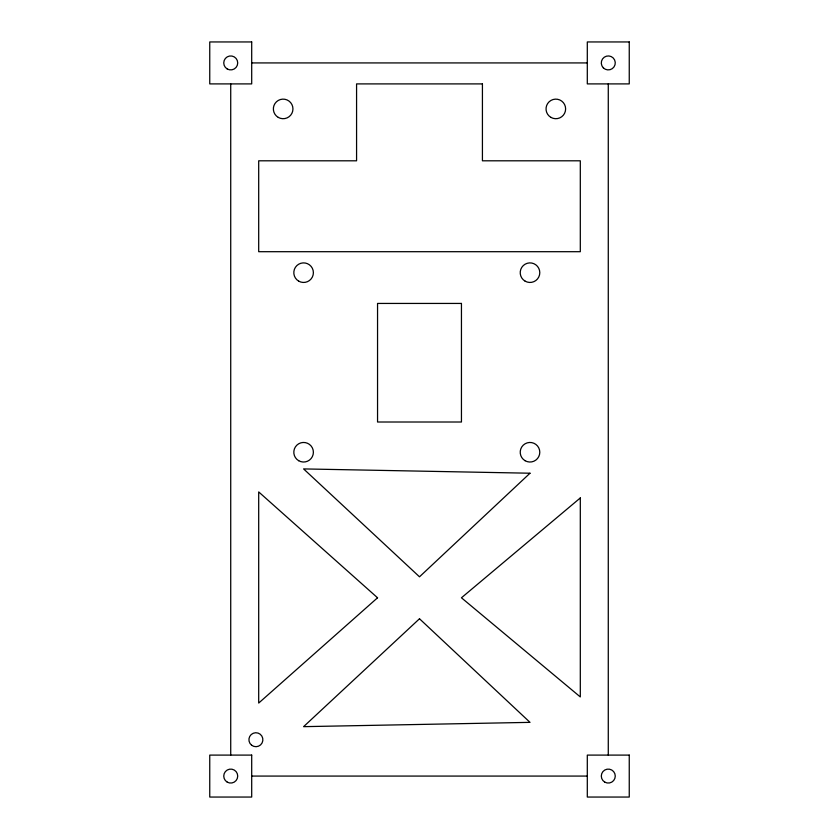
<?xml version="1.0" encoding="UTF-8"?>
<svg xmlns="http://www.w3.org/2000/svg" width="839" height="839" viewBox="0 0 839 839"><rect width="100%" height="100%" fill="white"/><g stroke="black" fill="none" stroke-linecap="round" stroke-linejoin="round"><path stroke-width="1.26" d="M251.7 62.925L587.3 62.925M251.7 776.075L587.3 776.075M608.275 83.9L608.275 755.1M230.725 83.9L230.725 755.1M530.007 473.217L419.5 576.812L303.603 468.917L530.007 473.217M419.5 618.763L303.603 726.658L530.007 722.358L419.5 618.763M377.55 597.788L258.695 703.072L258.695 491.916L377.55 597.788M580.305 497.947L461.45 597.788L580.305 696.936L580.305 497.947M251.7 41.95L209.75 41.95L209.75 83.9L251.7 83.9L251.7 41.95M629.25 41.95L587.3 41.95L587.3 83.9L629.25 83.9L629.25 41.95M482.425 83.9L356.575 83.9L356.575 160.805L258.695 160.805L258.695 251.7L580.305 251.7L580.305 160.805L482.425 160.805L482.425 83.9M461.45 303.435L377.55 303.435L377.55 422.007L461.45 422.007L461.45 303.435M251.7 755.1L209.75 755.1L209.75 797.05L251.7 797.05L251.7 755.1M629.25 755.1L587.3 755.1L587.3 797.05L629.25 797.05L629.25 755.1M278.265 117.397A9.785 9.785 0 0 0 292.947 108.923A9.785 9.785 0 0 0 278.265 100.439A9.785 9.785 0 0 0 278.265 117.397M550.94 117.397A9.785 9.785 0 0 0 565.622 108.923A9.785 9.785 0 0 0 550.94 100.439A9.785 9.785 0 0 0 550.94 117.397M525.109 281.149A9.785 9.785 0 0 0 539.792 272.675A9.785 9.785 0 0 0 525.109 264.201A9.785 9.785 0 0 0 525.109 281.149M298.705 281.149A9.785 9.785 0 0 0 313.387 272.675A9.785 9.785 0 0 0 298.705 264.201A9.785 9.785 0 0 0 298.705 281.149M525.109 460.716A9.785 9.785 0 0 0 539.792 452.242A9.785 9.785 0 0 0 525.109 443.768A9.785 9.785 0 0 0 525.109 460.716M298.705 460.716A9.785 9.785 0 0 0 313.387 452.242A9.785 9.785 0 0 0 298.705 443.768A9.785 9.785 0 0 0 298.705 460.716M251.595 745.21A6.974 6.974 0 0 0 262.806 740.69A6.974 6.974 0 0 0 253.284 733.244A6.974 6.974 0 0 0 251.595 745.21M227.233 782.126A6.995 6.995 0 0 0 237.72 776.075A6.995 6.995 0 0 0 227.233 770.024A6.995 6.995 0 0 0 227.233 782.126M603.335 67.865A6.995 6.995 0 0 0 615.029 64.739A6.995 6.995 0 0 0 606.461 56.171A6.995 6.995 0 0 0 603.335 67.865M227.233 68.976A6.995 6.995 0 0 0 237.72 62.925A6.995 6.995 0 0 0 227.233 56.874A6.995 6.995 0 0 0 227.233 68.976M604.783 782.126A6.995 6.995 0 0 0 615.27 776.075A6.995 6.995 0 0 0 604.783 770.024A6.995 6.995 0 0 0 604.783 782.126"/></g></svg>
